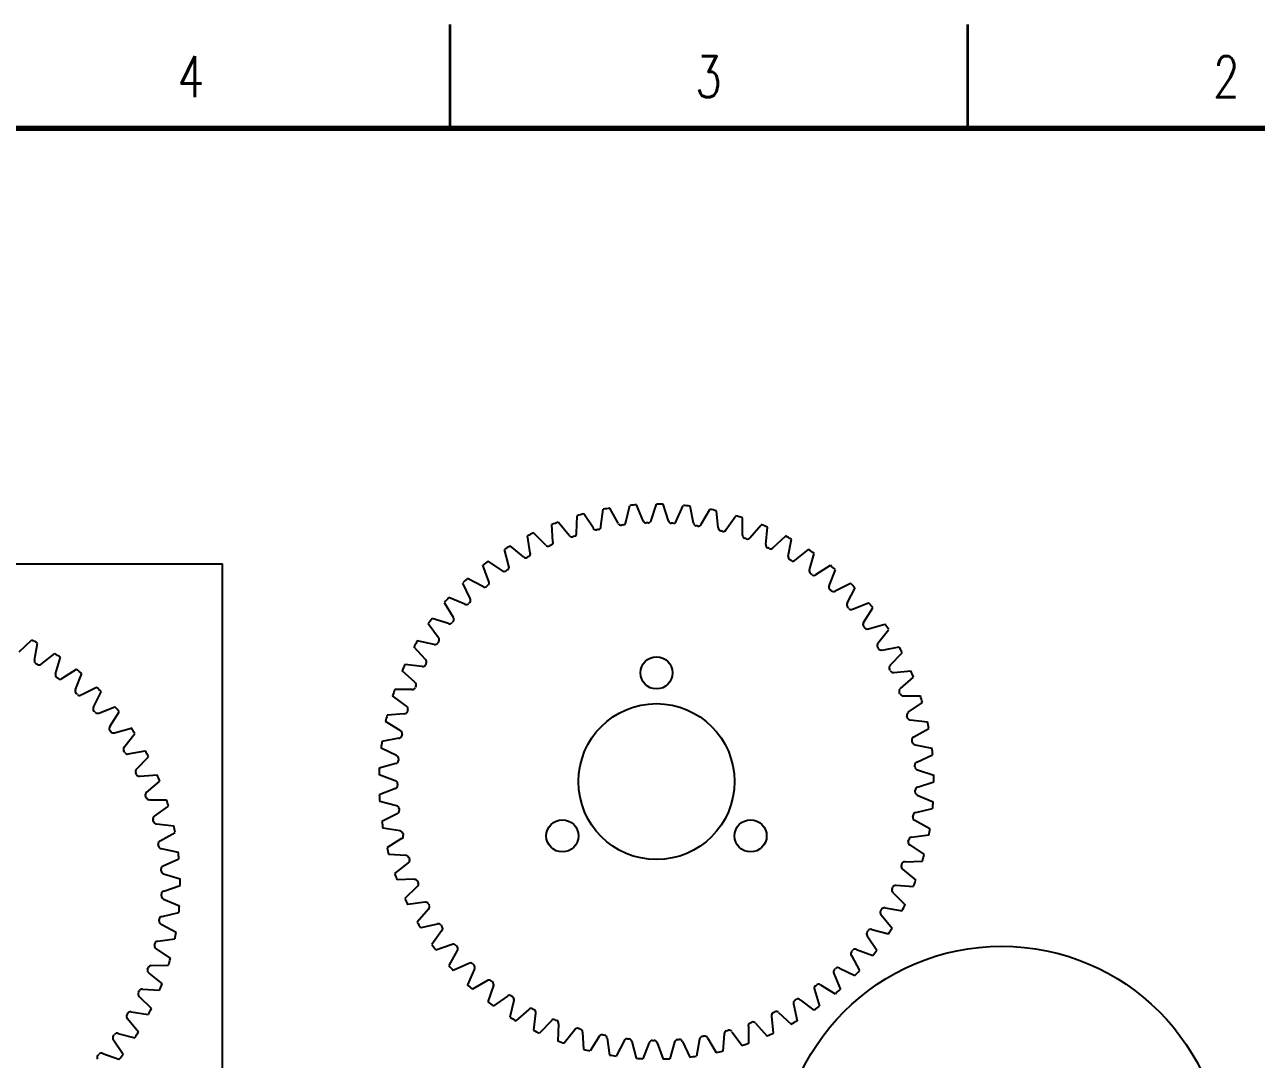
# Model space of a CAD drawing. Header units: millimetres. Extents: x 0 to 420, y 0 to 297.
# Drawn here: x 218.9 to 337.9, y 197 to 297 of the extents above; entities that cross this region are included whole.
import ezdxf

# ---------------------------------------------------------------- set-up
doc = ezdxf.new("R2010")
doc.units = ezdxf.units.MM
doc.styles.add('SLDTEXTSTYLE0', font='TXT', dxfattribs={"width": 0.75, "bigfont": 'bigfont'})

msp = doc.modelspace()

# ---------------------------------------------------------------- linework, layer by layer
at = {"color": 7, "linetype": 'Continuous', "lineweight": 35}
for p, q in [((260, 287), (260, 297)), ((310, 287), (310, 297))]:
    msp.add_line(p, q, dxfattribs=at)
at = {"color": 7, "linetype": 'Continuous', "lineweight": 70}
msp.add_line((10, 287), (410, 287), dxfattribs=at)
at = {"color": 7, "linetype": 'Continuous', "lineweight": 25}
for p, q in [((274.57, 248.53), (274.79, 250.18)), ((276.22, 248.83), (275.43, 250.3)), ((276.97, 248.93), (277.35, 250.55)), ((278.65, 249.07), (278, 250.61)), ((279.4, 249.1), (279.94, 250.68)), ((281.08, 249.08), (280.59, 250.67)), ((281.84, 249.03), (282.52, 250.55)), ((283.51, 248.85), (283.17, 250.48)), ((284.26, 248.73), (285.09, 250.17)), ((285.9, 248.38), (285.72, 250.04)), ((269.93, 247.04), (269.83, 248.7)), ((271.49, 247.65), (270.44, 248.94)), ((272.21, 247.89), (272.27, 249.56)), ((273.83, 248.35), (272.9, 249.74)), ((286.64, 248.19), (287.6, 249.55)), ((288.24, 247.69), (288.22, 249.36)), ((288.95, 247.43), (290.04, 248.69)), ((267.74, 245.96), (267.48, 247.61)), ((269.24, 246.73), (268.06, 247.91)), ((290.5, 246.78), (290.64, 248.44)), ((291.18, 246.45), (292.39, 247.6)), ((265.67, 244.68), (265.25, 246.3)), ((267.08, 245.59), (265.8, 246.65)), ((292.66, 245.65), (292.96, 247.29)), ((293.31, 245.26), (294.62, 246.29)), ((265.05, 244.25), (263.67, 245.18)), ((294.7, 244.32), (295.16, 245.92)), ((80.03, 244.9), (238.03, 244.9)), ((238.03, 155.9), (238.03, 244.9)), ((263.73, 243.21), (263.15, 244.78)), ((295.31, 243.87), (296.72, 244.77)), ((296.61, 242.8), (297.22, 244.35)), ((261.94, 241.56), (261.22, 243.06)), ((263.15, 242.72), (261.69, 243.51)), ((297.17, 242.29), (298.66, 243.05)), ((261.41, 241.01), (259.88, 241.66)), ((298.36, 241.1), (299.11, 242.59)), ((260.31, 239.74), (259.45, 241.16)), ((298.87, 240.54), (300.42, 241.15)), ((299.93, 239.24), (300.83, 240.65)), ((258.87, 237.77), (257.88, 239.11)), ((259.85, 239.14), (258.25, 239.64)), ((300.39, 238.64), (301.99, 239.09)), ((301.32, 237.24), (302.35, 238.55)), ((218.38, 236.41), (219.59, 237.56)), ((219.86, 235.61), (220.16, 237.25)), ((257.63, 235.67), (256.51, 236.91)), ((258.47, 237.13), (256.83, 237.47)), ((301.72, 236.59), (303.36, 236.89)), ((220.51, 235.22), (221.82, 236.25)), ((221.9, 234.28), (222.36, 235.89)), ((302.51, 235.11), (303.66, 236.32)), ((222.51, 233.83), (223.91, 234.73)), ((256.6, 233.47), (255.36, 234.59)), ((257.29, 235), (255.63, 235.18)), ((302.84, 234.43), (304.5, 234.57)), ((223.81, 232.76), (224.42, 234.31)), ((303.49, 232.88), (304.75, 233.97)), ((224.37, 232.25), (225.85, 233.01)), ((225.55, 231.06), (226.31, 232.55)), ((255.78, 231.17), (254.44, 232.17)), ((256.32, 232.76), (254.65, 232.78)), ((303.75, 232.17), (305.42, 232.15)), ((226.06, 230.5), (227.62, 231.11)), ((304.25, 230.57), (305.61, 231.53)), ((227.13, 229.21), (228.03, 230.61)), ((255.19, 228.81), (253.76, 229.67)), ((255.57, 230.44), (253.91, 230.3)), ((304.44, 229.83), (306.1, 229.65)), ((227.58, 228.6), (229.19, 229.05)), ((228.52, 227.2), (229.55, 228.51)), ((304.78, 228.19), (306.23, 229.01)), ((255.05, 228.06), (253.41, 227.76)), ((304.9, 227.44), (306.53, 227.1)), ((228.91, 226.55), (230.55, 226.85)), ((229.71, 225.08), (230.86, 226.28)), ((254.83, 226.39), (253.33, 227.12)), ((305.08, 225.77), (306.6, 226.45)), ((254.76, 225.64), (253.16, 225.18)), ((305.13, 225.01), (306.72, 224.51)), ((230.04, 224.39), (231.7, 224.53)), ((230.69, 222.84), (231.95, 223.93)), ((254.7, 223.96), (253.14, 224.53)), ((305.15, 223.33), (306.73, 223.86)), ((254.71, 223.2), (253.16, 222.59)), ((305.12, 222.57), (306.66, 221.93)), ((230.95, 222.13), (232.62, 222.11)), ((231.45, 220.53), (232.81, 221.49)), ((254.81, 221.53), (253.2, 221.94)), ((304.98, 220.9), (306.6, 221.28)), ((254.89, 220.77), (253.41, 220.02)), ((304.88, 220.15), (306.34, 219.35)), ((231.64, 219.79), (233.3, 219.61)), ((231.98, 218.15), (233.43, 218.97)), ((255.16, 219.11), (253.51, 219.37)), ((255.31, 218.37), (253.9, 217.47)), ((304.4, 217.76), (305.78, 216.83)), ((304.57, 218.5), (306.23, 218.72)), ((232.1, 217.4), (233.73, 217.06)), ((255.73, 216.74), (254.07, 216.84)), ((232.28, 215.73), (233.8, 216.41)), ((255.96, 216.02), (254.64, 214.99)), ((303.7, 215.42), (304.98, 214.36)), ((303.94, 216.14), (305.61, 216.2)), ((232.33, 214.97), (233.92, 214.48)), ((256.53, 214.44), (254.87, 214.38)), ((232.35, 213.29), (233.93, 213.83)), ((256.83, 213.74), (255.62, 212.59)), ((302.77, 213.17), (303.95, 211.99)), ((303.08, 213.86), (304.75, 213.76)), ((232.32, 212.53), (233.85, 211.89)), ((257.55, 212.23), (255.9, 212.01)), ((232.18, 210.86), (233.8, 211.24)), ((257.91, 211.56), (256.82, 210.3)), ((301.63, 211.01), (302.69, 209.73)), ((302.01, 211.67), (303.65, 211.41)), ((232.08, 210.11), (233.54, 209.32)), ((258.78, 210.12), (257.16, 209.74)), ((259.2, 209.49), (258.24, 208.13)), ((300.73, 209.6), (302.34, 209.18)), ((231.77, 208.46), (233.42, 208.68)), ((300.29, 208.98), (301.22, 207.6)), ((231.6, 207.72), (232.98, 206.79)), ((260.21, 208.15), (258.63, 207.61)), ((260.69, 207.56), (259.86, 206.11)), ((298.75, 207.08), (299.55, 205.62)), ((299.25, 207.66), (300.82, 207.08)), ((231.14, 206.1), (232.8, 206.16)), ((261.82, 206.32), (260.3, 205.63)), ((297.6, 205.87), (299.1, 205.15)), ((230.89, 205.38), (232.18, 204.33)), ((262.35, 205.78), (261.67, 204.26)), ((263.6, 204.65), (262.15, 203.82)), ((297.05, 205.35), (297.69, 203.81)), ((230.28, 203.82), (231.94, 203.72)), ((264.18, 204.17), (263.65, 202.59)), ((295.18, 203.78), (295.67, 202.19)), ((295.78, 204.25), (297.2, 203.38)), ((229.97, 203.13), (231.15, 201.95)), ((265.53, 203.16), (264.17, 202.2)), ((266.16, 202.74), (265.78, 201.12)), ((293.17, 202.4), (293.51, 200.77)), ((293.81, 202.81), (295.14, 201.81)), ((229.2, 201.63), (230.85, 201.37)), ((267.6, 201.87), (266.33, 200.78)), ((268.26, 201.51), (268.04, 199.86)), ((291.03, 201.22), (291.21, 199.57)), ((291.71, 201.57), (292.94, 200.45)), ((228.83, 200.98), (229.89, 199.69)), ((269.78, 200.78), (268.63, 199.58)), ((270.48, 200.49), (270.41, 198.82)), ((272.05, 199.91), (271.02, 198.6)), ((288.8, 200.26), (288.81, 198.59)), ((289.5, 200.54), (290.62, 199.3)), ((227.48, 198.94), (228.41, 197.56)), ((227.92, 199.56), (229.54, 199.14)), ((272.78, 199.68), (272.88, 198.02)), ((274.4, 199.26), (273.51, 197.86)), ((275.15, 199.11), (275.4, 197.46)), ((276.8, 198.84), (276.05, 197.36)), ((277.56, 198.76), (277.98, 197.15)), ((281.67, 198.71), (281.21, 197.11)), ((282.43, 198.77), (283.15, 197.27)), ((284.09, 199), (283.79, 197.36)), ((284.84, 199.13), (285.7, 197.7)), ((286.47, 199.51), (286.33, 197.85)), ((287.2, 199.72), (288.2, 198.38)), ((226.45, 197.62), (228.01, 197.05)), ((279.23, 198.66), (278.62, 197.11)), ((279.99, 198.65), (280.56, 197.08))]:
    msp.add_line(p, q, dxfattribs=at)
for centre, radius in [((279.93, 234.38), 1.55), ((279.93, 223.88), 7.53), ((270.84, 218.63), 1.55), ((289.02, 218.63), 1.55), ((313.26, 186.47), 21.5)]:
    msp.add_circle(centre, radius, dxfattribs=at)
for centre, radius, start, end in [((279.93, 223.88), 26.8, 99.6671, 101.057), ((279.93, 223.88), 26.8, 94.1287, 95.5185), ((279.93, 223.88), 26.8, 88.5902, 89.9801), ((279.93, 223.88), 26.8, 83.0517, 84.4416), ((279.93, 223.88), 26.8, 77.5133, 78.9031), ((279.93, 223.88), 26.8, 110.744, 112.1339), ((279.93, 223.88), 26.8, 105.2056, 106.5954), ((276.5, 248.94), 0.3, 202.3034, 277.7947), ((279.93, 223.88), 25, 97.391, 97.7947), ((276.67, 248.97), 0.3, 277.391, 352.8822), ((278.93, 249.16), 0.3, 196.7649, 272.2562), ((279.93, 223.88), 25, 91.8525, 92.2562), ((279.11, 249.16), 0.3, 271.8525, 347.3438), ((281.38, 249.13), 0.3, 191.2265, 266.7177), ((279.93, 223.88), 25, 86.314, 86.7177), ((281.56, 249.12), 0.3, 266.314, 341.8053), ((283.81, 248.88), 0.3, 185.688, 261.1793), ((283.98, 248.85), 0.3, 260.7756, 336.2669), ((279.93, 223.88), 26.8, 71.9748, 73.3647), ((279.93, 223.88), 26.8, 66.4363, 67.8262), ((279.93, 223.88), 26.8, 116.2825, 117.6724), ((271.75, 247.82), 0.3, 213.3803, 288.8716), ((279.93, 223.88), 25, 108.4679, 108.8716), ((271.91, 247.87), 0.3, 288.4679, 3.9592), ((274.09, 248.49), 0.3, 207.8419, 283.3331), ((279.93, 223.88), 25, 102.9294, 103.3331), ((274.27, 248.53), 0.3, 282.9294, 358.4207), ((279.93, 223.88), 25, 80.7756, 81.1793), ((286.2, 248.39), 0.3, 180.1495, 255.6408), ((279.93, 223.88), 25, 75.2371, 75.6408), ((286.38, 248.34), 0.3, 255.2371, 330.7284), ((288.54, 247.67), 0.3, 174.6111, 250.1024), ((288.71, 247.6), 0.3, 249.6987, 325.1899), ((279.93, 223.88), 26.8, 60.8979, 62.2877), ((279.93, 223.88), 26.8, 121.821, 123.2108), ((269.47, 246.91), 0.3, 218.9188, 294.41), ((279.93, 223.88), 25, 114.0064, 114.41), ((269.64, 246.99), 0.3, 294.0064, 9.4976), ((279.93, 223.88), 25, 69.6987, 70.1024), ((290.8, 246.72), 0.3, 169.0726, 244.5639), ((279.93, 223.88), 25, 64.1602, 64.5639), ((290.96, 246.65), 0.3, 244.1602, 319.6515), ((279.93, 223.88), 26.8, 55.3594, 56.7493), ((279.93, 223.88), 26.8, 127.3594, 128.7493), ((267.3, 245.8), 0.3, 224.4572, 299.9485), ((279.93, 223.88), 25, 119.5448, 119.9485), ((267.45, 245.89), 0.3, 299.5448, 15.0361), ((292.95, 245.57), 0.3, 163.5342, 239.0254), ((279.93, 223.88), 25, 58.6217, 59.0254), ((293.1, 245.48), 0.3, 238.6217, 314.113), ((265.24, 244.48), 0.3, 229.9957, 305.487), ((279.93, 223.88), 25, 125.0833, 125.487), ((265.39, 244.58), 0.3, 305.0833, 20.5745), ((294.98, 244.21), 0.3, 157.9957, 233.487), ((279.93, 223.88), 25, 53.0833, 53.487), ((295.13, 244.1), 0.3, 233.0833, 308.5745), ((279.93, 223.88), 26.8, 49.821, 51.2108), ((279.93, 223.88), 26.8, 132.8979, 134.2877), ((263.32, 242.96), 0.3, 235.5342, 311.0254), ((279.93, 223.88), 25, 130.6217, 131.0254), ((263.46, 243.08), 0.3, 310.6217, 26.113), ((296.87, 242.66), 0.3, 152.4572, 227.9485), ((279.93, 223.88), 26.8, 44.2825, 45.6724), ((279.93, 223.88), 26.8, 138.4363, 139.8262), ((261.68, 241.4), 0.3, 316.1602, 31.6515), ((279.93, 223.88), 25, 47.5448, 47.9485), ((297.01, 242.54), 0.3, 227.5448, 303.0361), ((261.56, 241.27), 0.3, 241.0726, 316.5639), ((279.93, 223.88), 25, 136.1602, 136.5639), ((298.61, 240.94), 0.3, 146.9188, 222.41), ((279.93, 223.88), 25, 42.0064, 42.41), ((298.73, 240.81), 0.3, 222.0064, 297.4976), ((279.93, 223.88), 26.8, 38.744, 40.1339), ((279.93, 223.88), 26.8, 143.9748, 145.3647), ((259.96, 239.42), 0.3, 246.6111, 322.1024), ((279.93, 223.88), 25, 141.6987, 142.1024), ((260.07, 239.56), 0.3, 321.6987, 37.1899), ((300.17, 239.06), 0.3, 141.3803, 216.8716), ((279.93, 223.88), 25, 36.4679, 36.8716), ((300.27, 238.91), 0.3, 216.4679, 291.9592), ((279.93, 223.88), 26.8, 33.2056, 34.5954), ((207.13, 213.84), 26.8, 60.8979, 62.2877), ((279.93, 223.88), 26.8, 149.5133, 150.9031), ((258.56, 237.42), 0.3, 252.1495, 327.6408), ((279.93, 223.88), 25, 147.2371, 147.6408), ((258.65, 237.57), 0.3, 327.2371, 42.7284), ((301.54, 237.03), 0.3, 135.8419, 211.3331), ((279.93, 223.88), 25, 30.9294, 31.3331), ((279.93, 223.88), 26.8, 27.6671, 29.057), ((220.15, 235.53), 0.3, 163.5342, 239.0254), ((207.13, 213.84), 26.8, 55.3594, 56.7493), ((257.43, 235.45), 0.3, 332.7756, 48.2669), ((301.63, 236.88), 0.3, 210.9294, 286.4207), ((207.13, 213.84), 25, 58.6217, 59.0254), ((220.3, 235.44), 0.3, 238.6217, 314.113), ((207.13, 213.84), 26.8, 49.821, 51.2108), ((279.93, 223.88), 26.8, 155.0517, 156.4416), ((257.35, 235.29), 0.3, 257.688, 333.1793), ((279.93, 223.88), 25, 152.7756, 153.1793), ((302.71, 234.88), 0.3, 130.3034, 205.7947), ((279.93, 223.88), 25, 25.391, 25.7947), ((302.78, 234.72), 0.3, 205.391, 280.8822), ((279.93, 223.88), 26.8, 22.1287, 23.5185), ((222.18, 234.17), 0.3, 157.9957, 233.487), ((207.13, 213.84), 25, 53.0833, 53.487), ((222.32, 234.07), 0.3, 233.0833, 308.5745), ((256.42, 233.22), 0.3, 338.314, 53.8053), ((224.07, 232.62), 0.3, 152.4572, 227.9485), ((207.13, 213.84), 25, 47.5448, 47.9485), ((224.2, 232.5), 0.3, 227.5448, 303.0361), ((207.13, 213.84), 26.8, 44.2825, 45.6724), ((279.93, 223.88), 26.8, 160.5902, 161.9801), ((256.35, 233.06), 0.3, 263.2265, 338.7177), ((279.93, 223.88), 25, 158.314, 158.7177), ((303.66, 232.64), 0.3, 124.7649, 200.2562), ((279.93, 223.88), 25, 19.8525, 20.2562), ((303.73, 232.47), 0.3, 199.8525, 275.3438), ((279.93, 223.88), 26.8, 16.5902, 17.9801), ((225.81, 230.9), 0.3, 146.9188, 222.41), ((207.13, 213.84), 26.8, 38.744, 40.1339), ((255.63, 230.91), 0.3, 343.8525, 59.3438), ((279.93, 223.88), 25, 163.8525, 164.2562), ((207.13, 213.84), 25, 42.0064, 42.41), ((225.93, 230.77), 0.3, 222.0064, 297.4976), ((279.93, 223.88), 26.8, 166.1287, 167.5185), ((255.58, 230.74), 0.3, 268.7649, 344.2562), ((304.4, 230.3), 0.3, 119.2265, 194.7177), ((279.93, 223.88), 25, 14.314, 14.7177), ((304.44, 230.13), 0.3, 194.314, 269.8053), ((279.93, 223.88), 26.8, 11.0517, 12.4416), ((227.37, 229.02), 0.3, 141.3803, 216.8716), ((207.13, 213.84), 25, 36.4679, 36.8716), ((227.47, 228.88), 0.3, 216.4679, 291.9592), ((207.13, 213.84), 26.8, 33.2056, 34.5954), ((255.06, 228.53), 0.3, 349.391, 64.8822), ((279.93, 223.88), 25, 169.391, 169.7947), ((279.93, 223.88), 26.8, 171.6671, 173.057), ((255.03, 228.36), 0.3, 274.3034, 349.7947), ((304.9, 227.91), 0.3, 113.688, 189.1793), ((279.93, 223.88), 25, 8.7756, 9.1793), ((304.93, 227.74), 0.3, 188.7756, 264.2669), ((228.74, 226.99), 0.3, 135.8419, 211.3331), ((207.13, 213.84), 25, 30.9294, 31.3331), ((228.83, 226.84), 0.3, 210.9294, 286.4207), ((207.13, 213.84), 26.8, 27.6671, 29.057), ((254.73, 226.11), 0.3, 354.9294, 70.4207), ((279.93, 223.88), 25, 174.9294, 175.3331), ((279.93, 223.88), 26.8, 5.5133, 6.9031), ((229.9, 224.85), 0.3, 130.3034, 205.7947), ((279.93, 223.88), 26.8, 177.2056, 178.5954), ((254.71, 225.93), 0.3, 279.8419, 355.3331), ((305.18, 225.48), 0.3, 108.1495, 183.6408), ((279.93, 223.88), 25, 3.2371, 3.6408), ((305.19, 225.3), 0.3, 183.2371, 258.7284), ((207.13, 213.84), 25, 25.391, 25.7947), ((229.98, 224.69), 0.3, 205.391, 280.8822), ((207.13, 213.84), 26.8, 22.1287, 23.5185), ((254.63, 223.67), 0.3, 0.4679, 75.9592), ((279.93, 223.88), 25, 180.4679, 180.8716), ((279.93, 223.88), 26.8, 359.9748, 1.3647), ((230.86, 222.6), 0.3, 124.7649, 200.2562), ((207.13, 213.84), 25, 19.8525, 20.2562), ((279.93, 223.88), 26.8, 182.744, 184.1339), ((254.63, 223.49), 0.3, 285.3803, 0.8716), ((305.21, 223.04), 0.3, 102.6111, 178.1024), ((279.93, 223.88), 25, 357.6987, 358.1024), ((305.21, 222.86), 0.3, 177.6987, 253.1899), ((230.92, 222.43), 0.3, 199.8525, 275.3438), ((207.13, 213.84), 26.8, 16.5902, 17.9801), ((254.77, 221.23), 0.3, 6.0064, 81.4976), ((279.93, 223.88), 26.8, 354.4363, 355.8262), ((231.6, 220.27), 0.3, 119.2265, 194.7177), ((207.13, 213.84), 25, 14.314, 14.7177), ((254.79, 221.05), 0.3, 290.9188, 6.41), ((279.93, 223.88), 25, 186.0064, 186.41), ((279.93, 223.88), 25, 352.1602, 352.5639), ((304.99, 220.42), 0.3, 172.1602, 247.6515), ((305.02, 220.6), 0.3, 97.0726, 172.5639), ((231.64, 220.09), 0.3, 194.314, 269.8053), ((207.13, 213.84), 26.8, 11.0517, 12.4416), ((279.93, 223.88), 26.8, 188.2825, 189.6724), ((255.14, 218.81), 0.3, 11.5448, 87.0361), ((279.93, 223.88), 26.8, 348.8979, 350.2877), ((232.1, 217.87), 0.3, 113.688, 189.1793), ((207.13, 213.84), 25, 8.7756, 9.1793), ((255.18, 218.64), 0.3, 296.4572, 11.9485), ((279.93, 223.88), 25, 191.5448, 191.9485), ((304.54, 218.02), 0.3, 166.6217, 242.113), ((279.93, 223.88), 25, 346.6217, 347.0254), ((304.58, 218.2), 0.3, 91.5342, 167.0254), ((232.13, 217.7), 0.3, 188.7756, 264.2669), ((207.13, 213.84), 26.8, 5.5133, 6.9031), ((279.93, 223.88), 26.8, 193.821, 195.2108), ((255.74, 216.44), 0.3, 17.0833, 92.5745), ((279.93, 223.88), 25, 197.0833, 197.487), ((279.93, 223.88), 26.8, 343.3594, 344.7493), ((232.37, 215.44), 0.3, 108.1495, 183.6408), ((207.13, 213.84), 25, 3.2371, 3.6408), ((255.8, 216.27), 0.3, 301.9957, 17.487), ((303.86, 215.67), 0.3, 161.0833, 236.5745), ((279.93, 223.88), 25, 341.0833, 341.487), ((303.92, 215.84), 0.3, 85.9957, 161.487), ((232.39, 215.27), 0.3, 183.2371, 258.7284), ((207.13, 213.84), 26.8, 359.9748, 1.3647), ((279.93, 223.88), 26.8, 199.3594, 200.7493), ((256.58, 214.14), 0.3, 22.6217, 98.113), ((279.93, 223.88), 25, 202.6217, 203.0254), ((279.93, 223.88), 26.8, 337.821, 339.2108), ((232.41, 213), 0.3, 102.6111, 178.1024), ((207.13, 213.84), 25, 357.6987, 358.1024), ((256.64, 213.98), 0.3, 307.5342, 23.0254), ((302.96, 213.4), 0.3, 155.5448, 231.0361), ((279.93, 223.88), 25, 335.5448, 335.9485), ((303.03, 213.56), 0.3, 80.4572, 155.9485), ((232.41, 212.82), 0.3, 177.6987, 253.1899), ((207.13, 213.84), 26.8, 354.4363, 355.8262), ((279.93, 223.88), 26.8, 204.8979, 206.2877), ((257.62, 211.94), 0.3, 28.1602, 103.6515), ((279.93, 223.88), 25, 208.1602, 208.5639), ((257.71, 211.78), 0.3, 313.0726, 28.5639), ((279.93, 223.88), 26.8, 332.2825, 333.6724), ((207.13, 213.84), 25, 352.1602, 352.5639), ((232.21, 210.56), 0.3, 97.0726, 172.5639), ((301.84, 211.23), 0.3, 150.0064, 225.4976), ((279.93, 223.88), 25, 330.0064, 330.41), ((301.93, 211.38), 0.3, 74.9188, 150.41), ((232.19, 210.39), 0.3, 172.1602, 247.6515), ((279.93, 223.88), 26.8, 210.4363, 211.8262), ((258.88, 209.84), 0.3, 33.6987, 109.1899), ((279.93, 223.88), 25, 213.6987, 214.1024), ((258.98, 209.69), 0.3, 318.6111, 34.1024), ((279.93, 223.88), 25, 324.4679, 324.8716), ((300.62, 209.32), 0.3, 69.3803, 144.8716), ((279.93, 223.88), 26.8, 326.744, 328.1339), ((207.13, 213.84), 25, 346.6217, 347.0254), ((231.78, 208.16), 0.3, 91.5342, 167.0254), ((207.13, 213.84), 26.8, 348.8979, 350.2877), ((300.52, 209.17), 0.3, 144.4679, 219.9592), ((231.74, 207.98), 0.3, 166.6217, 242.113), ((279.93, 223.88), 26.8, 215.9748, 217.3647), ((260.33, 207.87), 0.3, 39.2371, 114.7284), ((279.93, 223.88), 25, 219.2371, 219.6408), ((260.45, 207.74), 0.3, 324.1495, 39.6408), ((299, 207.25), 0.3, 138.9294, 214.4207), ((279.93, 223.88), 25, 318.9294, 319.3331), ((299.12, 207.39), 0.3, 63.8419, 139.3331), ((279.93, 223.88), 26.8, 321.2056, 322.5954), ((207.13, 213.84), 25, 341.0833, 341.487), ((231.12, 205.8), 0.3, 85.9957, 161.487), ((207.13, 213.84), 26.8, 343.3594, 344.7493), ((279.93, 223.88), 26.8, 221.5133, 222.9031), ((261.97, 206.06), 0.3, 44.7756, 120.2669), ((279.93, 223.88), 25, 224.7756, 225.1793), ((262.09, 205.93), 0.3, 329.688, 45.1793), ((279.93, 223.88), 25, 313.391, 313.7947), ((297.44, 205.61), 0.3, 58.3034, 133.7947), ((231.06, 205.64), 0.3, 161.0833, 236.5745), ((263.77, 204.41), 0.3, 50.314, 125.8053), ((279.93, 223.88), 25, 230.314, 230.7177), ((297.31, 205.49), 0.3, 133.391, 208.8822), ((279.93, 223.88), 26.8, 315.6671, 317.057), ((230.16, 203.36), 0.3, 155.5448, 231.0361), ((207.13, 213.84), 25, 335.5448, 335.9485), ((230.23, 203.53), 0.3, 80.4572, 155.9485), ((207.13, 213.84), 26.8, 337.821, 339.2108), ((279.93, 223.88), 26.8, 227.0517, 228.4416), ((263.91, 204.29), 0.3, 335.2265, 50.7177), ((295.45, 203.9), 0.3, 127.8525, 203.3438), ((279.93, 223.88), 25, 307.8525, 308.2562), ((295.59, 204.01), 0.3, 52.7649, 128.2562), ((279.93, 223.88), 26.8, 310.1287, 311.5185), ((279.93, 223.88), 26.8, 232.5902, 233.9801), ((265.73, 202.94), 0.3, 55.8525, 131.3438), ((279.93, 223.88), 25, 235.8525, 236.2562), ((265.87, 202.84), 0.3, 340.7649, 56.2562), ((293.45, 202.49), 0.3, 122.314, 197.8053), ((279.93, 223.88), 25, 302.314, 302.7177), ((293.6, 202.59), 0.3, 47.2265, 122.7177), ((229.04, 201.19), 0.3, 150.0064, 225.4976), ((207.13, 213.84), 25, 330.0064, 330.41), ((229.13, 201.34), 0.3, 74.9188, 150.41), ((207.13, 213.84), 26.8, 332.2825, 333.6724), ((279.93, 223.88), 26.8, 238.1287, 239.5185), ((267.81, 201.66), 0.3, 61.391, 136.8822), ((279.93, 223.88), 25, 241.391, 241.7947), ((267.97, 201.58), 0.3, 346.3034, 61.7947), ((291.33, 201.29), 0.3, 116.7756, 192.2669), ((279.93, 223.88), 25, 296.7756, 297.1793), ((291.49, 201.37), 0.3, 41.688, 117.1793), ((279.93, 223.88), 26.8, 304.5902, 305.9801), ((279.93, 223.88), 26.8, 243.6671, 245.057), ((270.01, 200.6), 0.3, 66.9294, 142.4207), ((279.93, 223.88), 25, 246.9294, 247.3331), ((270.18, 200.53), 0.3, 351.8419, 67.3331), ((272.31, 199.75), 0.3, 72.4679, 147.9592), ((279.93, 223.88), 25, 252.4679, 252.8716), ((272.48, 199.7), 0.3, 357.3803, 72.8716), ((279.93, 223.88), 25, 285.6987, 286.1024), ((286.95, 199.57), 0.3, 30.6111, 106.1024), ((289.09, 200.29), 0.3, 111.2371, 186.7284), ((279.93, 223.88), 25, 291.2371, 291.6408), ((289.26, 200.36), 0.3, 36.1495, 111.6408), ((279.93, 223.88), 26.8, 299.0517, 300.4416), ((227.71, 199.13), 0.3, 144.4679, 219.9592), ((207.13, 213.84), 25, 324.4679, 324.8716), ((227.82, 199.28), 0.3, 69.3803, 144.8716), ((207.13, 213.84), 26.8, 326.744, 328.1339), ((279.93, 223.88), 26.8, 249.2056, 250.5954), ((274.67, 199.13), 0.3, 78.0064, 153.4976), ((279.93, 223.88), 25, 258.0064, 258.41), ((274.85, 199.09), 0.3, 2.9188, 78.41), ((277.08, 198.74), 0.3, 83.5448, 159.0361), ((279.93, 223.88), 25, 263.5448, 263.9485), ((277.26, 198.72), 0.3, 8.4572, 83.9485), ((279.52, 198.58), 0.3, 89.0833, 164.5745), ((279.93, 223.88), 25, 269.0833, 269.487), ((279.7, 198.58), 0.3, 13.9957, 89.487), ((281.97, 198.66), 0.3, 94.6217, 170.113), ((279.93, 223.88), 25, 274.6217, 275.0254), ((282.14, 198.67), 0.3, 19.5342, 95.0254), ((284.39, 198.97), 0.3, 100.1602, 175.6515), ((279.93, 223.88), 25, 280.1602, 280.5639), ((284.57, 199), 0.3, 25.0726, 100.5639), ((286.77, 199.52), 0.3, 105.6987, 181.1899), ((279.93, 223.88), 26.8, 293.5133, 294.9031), ((207.13, 213.84), 25, 318.9294, 319.3331), ((226.32, 197.35), 0.3, 63.8419, 139.3331), ((207.13, 213.84), 26.8, 321.2056, 322.5954), ((279.93, 223.88), 26.8, 254.744, 256.1339), ((279.93, 223.88), 26.8, 282.4363, 283.8262), ((279.93, 223.88), 26.8, 287.9748, 289.3647), ((226.2, 197.22), 0.3, 138.9294, 214.4207), ((279.93, 223.88), 26.8, 260.2825, 261.6724), ((279.93, 223.88), 26.8, 265.821, 267.2108), ((279.93, 223.88), 26.8, 271.3594, 272.7493), ((279.93, 223.88), 26.8, 276.8979, 278.2877)]:
    msp.add_arc(centre, radius, start, end, dxfattribs=at)

# ---------------------------------------------------------------- texts
at = {"color": 7, "linetype": 'Continuous', "lineweight": 0, "char_height": 3.97, "attachment_point": 2, "style": 'SLDTEXTSTYLE0'}
for s, insert in [('4', (234.96, 293.95)), ('3', (284.96, 293.95)), ('2', (334.96, 293.95))]:
    msp.add_mtext(s, dxfattribs=dict(at, insert=insert))

doc.saveas('drawing.dxf')
